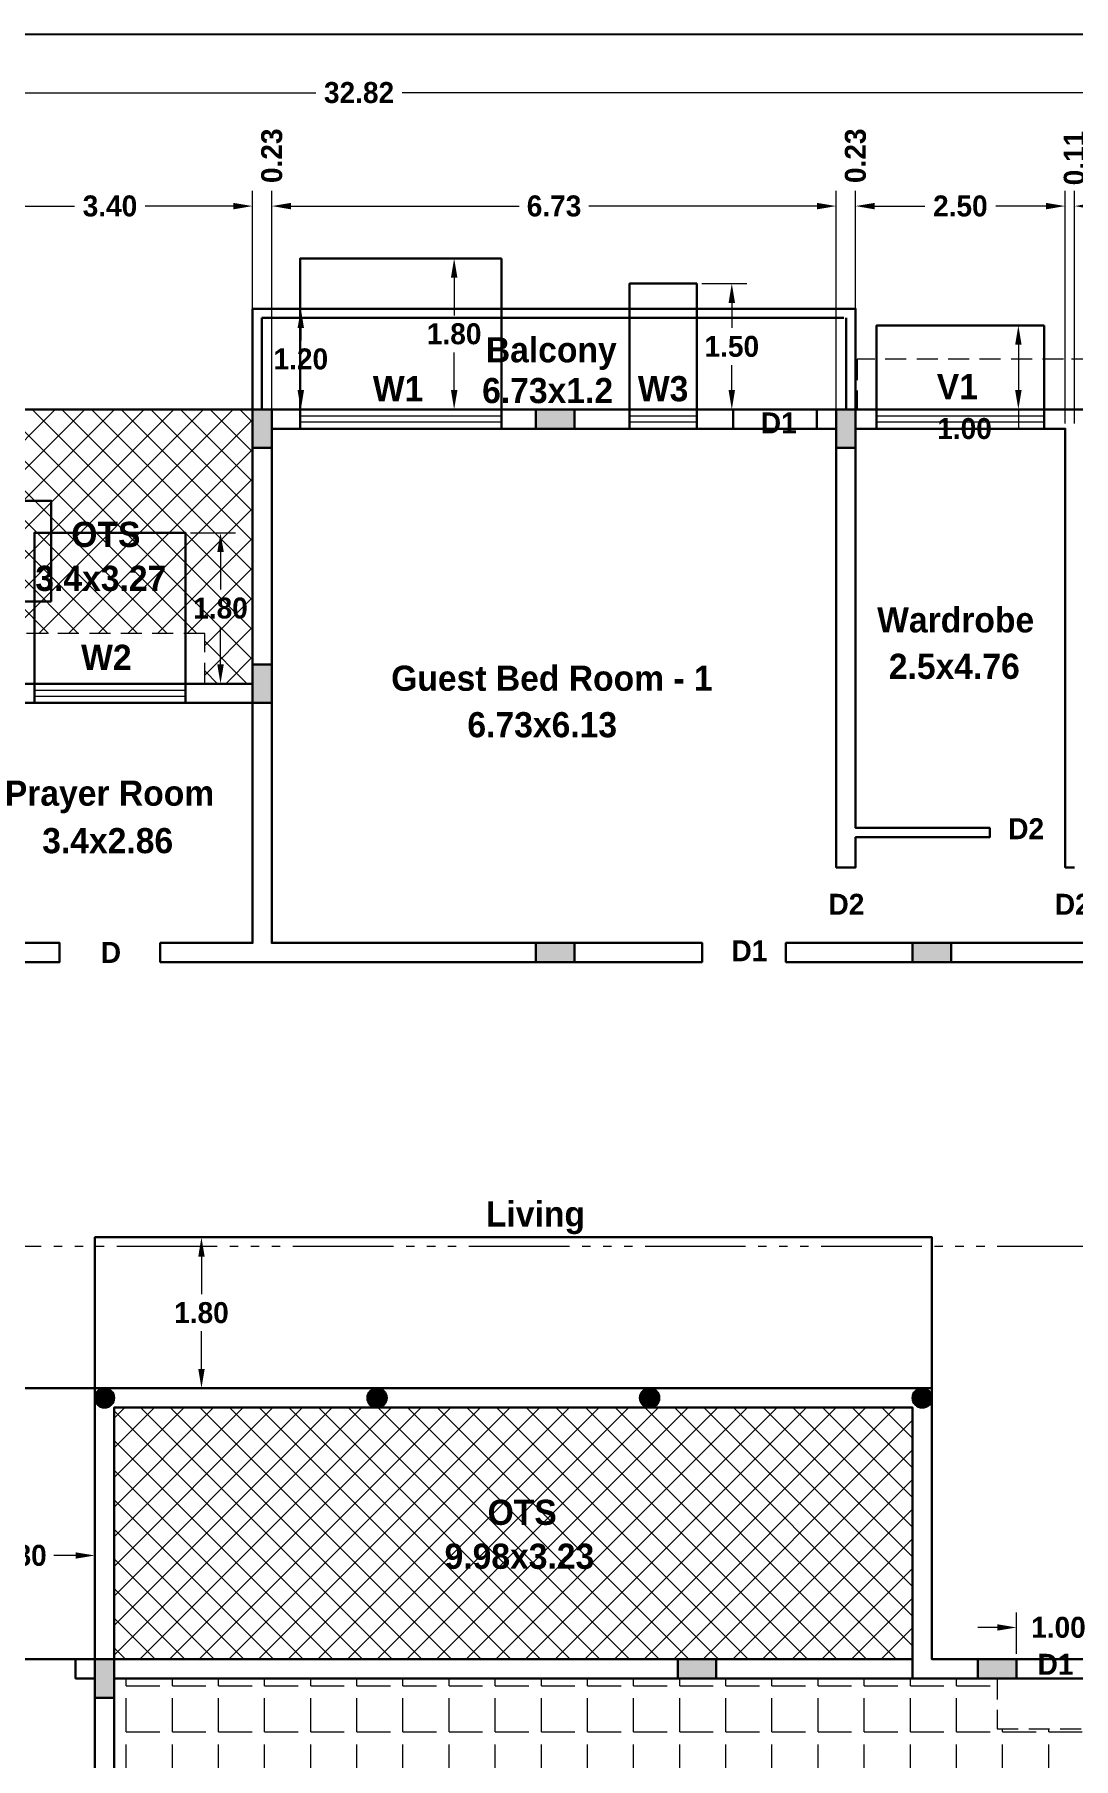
# Model space of a CAD drawing. Header units: metres. Extents: x 596 to 685, y 363 to 505.
# Drawn here: x 618.01 to 630.4, y 484.8 to 505.35 of the extents above; entities that cross this region are included whole.
import ezdxf

# ---------------------------------------------------------------- set-up
doc = ezdxf.new("R2010")
doc.units = ezdxf.units.M
doc.header["$MEASUREMENT"] = 0
doc.linetypes.add('ACAD_ISO06W100', pattern=[36, 24, -3, 0, -3, 0, -3, 0, -3])
doc.linetypes.add('DASHED2', pattern=[0.375, 0.25, -0.125])
for name, color, linetype in [('BLK_1_FLOOR', 63, 'Continuous'), ('BLK_1_FLR_1_ACROOM_2_LIGHT_VENTILATION_1', 1, 'Continuous'), ('BLK_1_FLR_1_ACROOM_2_LIGHT_VENTILATION_2', 1, 'Continuous'), ('BLK_1_FLR_1_ACROOM_5_LIGHT_VENTILATION_1', 1, 'Continuous'), ('BLK_1_FLR_1_ACROOM_5_LIGHT_VENTILATION_2', 1, 'Continuous'), ('BLK_1_FLR_1_BALCONY_2', 5, 'Continuous'), ('BLK_1_FLR_1_BLT_UP_AREA', 1, 'Continuous'), ('BLK_1_FLR_1_CARPET_AREA', 1, 'Continuous'), ('BLK_1_FLR_1_ROOF_AREA', 54, 'Continuous'), ('BLK_1_FLR_1_ROOM_3_LIGHT_VENTILATION_1', 1, 'Continuous'), ('BLK_1_FLR_1_ROOM_4_LIGHT_VENTILATION_1', 1, 'Continuous'), ('BLK_1_FLR_1_UNITFA_1', 234, 'Continuous'), ('BLK_1_FLR_2_ EXIT_WIDTH_ DOOR', 2, 'Continuous'), ('BLK_1_LVL_1_BLDG_FOOT_PRINT', 1, 'Continuous')]:
    doc.layers.add(name, color=color, linetype=linetype)
doc.styles.add('century', font='GOTHICB.TTF')
doc.styles.add('century Bold', font='GOTHICB.TTF', dxfattribs={"height": 9})
doc.dimstyles.get("Standard").update_dxf_attribs({"dimtxt": 0.25, "dimasz": 0.23, "dimexe": 0.18, "dimexo": 0.0625, "dimgap": 0.09, "dimtad": 0, "dimtih": 1, "dimtoh": 1, "dimzin": 0, "dimdsep": 46, "dimtxsty": 'century', "dimcen": 0.09, "dimadec": 0, "dimazin": 0, "dimtfac": 1, "dimtofl": 0, "dimtmove": 0, "dimatfit": 3, "dimfxl": 0, "dimtolj": 1, "dimtzin": 0, "dimlwd": 18, "dimlwe": 5, "dimarcsym": 0})
pattern_1 = [(45, (201.10466, -21.9846), (-0.176776695, 0.176776695), []), (135, (201.10466, -21.9846), (-0.176776695, -0.176776695), [])]

# ---------------------------------------------------------------- blocks, each defined once
blk = doc.blocks.new('*D24')
at = {"layer": 'BLK_1_FLR_1_BALCONY_2', "color": 0, "lineweight": 5}
for p, q in [((621.094, 502.082), (621.367, 502.082)), ((621.094, 500.882), (621.367, 500.882))]:
    blk.add_line(p, q, dxfattribs=at)
at = {"layer": 'BLK_1_FLR_1_BALCONY_2', "color": 0, "lineweight": 18}
for p, q in [((621.187, 501.852), (621.187, 501.703)), ((621.187, 501.112), (621.187, 501.261))]:
    blk.add_line(p, q, dxfattribs=at)
at = {"layer": 'BLK_1_FLR_1_BALCONY_2', "color": 0, "lineweight": 30}
for points in [[(621.148, 501.852), (621.225, 501.852), (621.187, 502.082)], [(621.148, 501.112), (621.225, 501.112), (621.187, 500.882)]]:
    blk.add_solid(points, dxfattribs=at)
at = {"layer": 'Defpoints', "color": 0, "lineweight": 30}
for p in [(621.031, 502.082), (621.187, 502.082), (621.031, 500.882)]:
    blk.add_point(p, dxfattribs=at)
at = {"layer": 'BLK_1_FLR_1_BALCONY_2', "color": 0, "lineweight": 30, "insert": (621.187, 501.482), "char_height": 0.25, "attachment_point": 5, "style": 'century'}
blk.add_mtext('\\A1;1.20', dxfattribs=at)
blk = doc.blocks.new('*D66')
at = {"layer": 'BLK_1_FLR_1_ACROOM_2_LIGHT_VENTILATION_1', "color": 0, "lineweight": 5}
for p, q in [((623.078, 502.682), (623.195, 502.682)), ((623.078, 500.882), (623.195, 500.882))]:
    blk.add_line(p, q, dxfattribs=at)
at = {"layer": 'BLK_1_FLR_1_ACROOM_2_LIGHT_VENTILATION_1', "color": 0, "lineweight": 18}
for p, q in [((623.015, 502.452), (623.015, 502.003)), ((623.015, 501.112), (623.015, 501.561))]:
    blk.add_line(p, q, dxfattribs=at)
at = {"layer": 'BLK_1_FLR_1_ACROOM_2_LIGHT_VENTILATION_1', "color": 0, "lineweight": 30}
for points in [[(622.977, 502.452), (623.054, 502.452), (623.015, 502.682)], [(622.977, 501.112), (623.054, 501.112), (623.015, 500.882)]]:
    blk.add_solid(points, dxfattribs=at)
at = {"layer": 'Defpoints', "color": 0, "lineweight": 30}
for p in [(623.015, 502.682), (623.015, 500.882), (623.015, 500.882)]:
    blk.add_point(p, dxfattribs=at)
at = {"layer": 'BLK_1_FLR_1_ACROOM_2_LIGHT_VENTILATION_1', "color": 0, "lineweight": 30, "insert": (623.015, 501.782), "char_height": 0.25, "attachment_point": 5, "style": 'century'}
blk.add_mtext('\\A1;1.80', dxfattribs=at)
blk = doc.blocks.new('*D67')
at = {"layer": 'BLK_1_FLR_1_ACROOM_2_LIGHT_VENTILATION_2', "color": 0, "lineweight": 5}
for p, q in [((625.969, 502.382), (626.506, 502.382)), ((625.969, 500.882), (626.506, 500.882))]:
    blk.add_line(p, q, dxfattribs=at)
at = {"layer": 'BLK_1_FLR_1_ACROOM_2_LIGHT_VENTILATION_2', "color": 0, "lineweight": 18}
for p, q in [((626.326, 502.152), (626.326, 501.853)), ((626.326, 501.112), (626.326, 501.411))]:
    blk.add_line(p, q, dxfattribs=at)
at = {"layer": 'BLK_1_FLR_1_ACROOM_2_LIGHT_VENTILATION_2', "color": 0, "lineweight": 30}
for points in [[(626.287, 502.152), (626.364, 502.152), (626.326, 502.382)], [(626.287, 501.112), (626.364, 501.112), (626.326, 500.882)]]:
    blk.add_solid(points, dxfattribs=at)
at = {"layer": 'Defpoints', "color": 0, "lineweight": 30}
for p in [(625.907, 502.382), (625.907, 500.882), (626.326, 500.882)]:
    blk.add_point(p, dxfattribs=at)
at = {"layer": 'BLK_1_FLR_1_ACROOM_2_LIGHT_VENTILATION_2', "color": 0, "lineweight": 30, "insert": (626.326, 501.632), "char_height": 0.25, "attachment_point": 5, "style": 'century'}
blk.add_mtext('\\A1;1.50', dxfattribs=at)
blk = doc.blocks.new('*D68')
at = {"layer": 'BLK_1_FLR_1_ROOM_4_LIGHT_VENTILATION_1', "color": 0, "lineweight": 5}
for p, q in [((629.988, 501.882), (629.563, 501.882)), ((629.988, 500.882), (629.563, 500.882))]:
    blk.add_line(p, q, dxfattribs=at)
at = {"layer": 'BLK_1_FLR_1_ROOM_4_LIGHT_VENTILATION_1', "color": 0, "lineweight": 18}
for p, q in [((629.743, 501.652), (629.743, 501.112)), ((629.743, 500.882), (629.743, 500.652)), ((629.743, 500.652), (629.513, 500.652))]:
    blk.add_line(p, q, dxfattribs=at)
at = {"layer": 'BLK_1_FLR_1_ROOM_4_LIGHT_VENTILATION_1', "color": 0, "lineweight": 30}
for points in [[(629.704, 501.652), (629.781, 501.652), (629.743, 501.882)], [(629.704, 501.112), (629.781, 501.112), (629.743, 500.882)]]:
    blk.add_solid(points, dxfattribs=at)
at = {"layer": 'Defpoints', "color": 0, "lineweight": 30}
for p in [(630.051, 501.882), (629.743, 500.882), (630.051, 500.882)]:
    blk.add_point(p, dxfattribs=at)
at = {"layer": 'BLK_1_FLR_1_ROOM_4_LIGHT_VENTILATION_1', "color": 0, "lineweight": 30, "insert": (629.101, 500.652), "char_height": 0.25, "attachment_point": 5, "style": 'century'}
blk.add_mtext('\\A1;1.00', dxfattribs=at)
blk = doc.blocks.new('*D73')
at = {"layer": 'BLK_1_FLR_1_ACROOM_5_LIGHT_VENTILATION_1', "color": 0, "lineweight": 5}
for p, q in [((620.008, 491.012), (620.182, 491.012)), ((620.008, 489.212), (620.182, 489.212))]:
    blk.add_line(p, q, dxfattribs=at)
at = {"layer": 'BLK_1_FLR_1_ACROOM_5_LIGHT_VENTILATION_1', "color": 0, "lineweight": 18}
for p, q in [((620.002, 490.782), (620.002, 490.333)), ((620.002, 489.442), (620.002, 489.891))]:
    blk.add_line(p, q, dxfattribs=at)
at = {"layer": 'BLK_1_FLR_1_ACROOM_5_LIGHT_VENTILATION_1', "color": 0, "lineweight": 30}
for points in [[(619.964, 490.782), (620.04, 490.782), (620.002, 491.012)], [(619.964, 489.442), (620.04, 489.442), (620.002, 489.212)]]:
    blk.add_solid(points, dxfattribs=at)
at = {"layer": 'Defpoints', "color": 0, "lineweight": 30}
for p in [(619.945, 491.012), (619.945, 489.212), (620.002, 489.212)]:
    blk.add_point(p, dxfattribs=at)
at = {"layer": 'BLK_1_FLR_1_ACROOM_5_LIGHT_VENTILATION_1', "color": 0, "lineweight": 30, "insert": (620.002, 490.112), "char_height": 0.25, "attachment_point": 5, "style": 'century'}
blk.add_mtext('\\A1;1.80', dxfattribs=at)
blk = doc.blocks.new('*D74')
at = {"layer": 'BLK_1_FLR_1_ACROOM_5_LIGHT_VENTILATION_2', "color": 0, "lineweight": 5}
for p, q in [((616.931, 487.269), (616.931, 487.398)), ((618.731, 487.269), (618.731, 487.398))]:
    blk.add_line(p, q, dxfattribs=at)
at = {"layer": 'BLK_1_FLR_1_ACROOM_5_LIGHT_VENTILATION_2', "color": 0, "lineweight": 18}
for p, q in [((617.161, 487.218), (617.42, 487.218)), ((618.501, 487.218), (618.242, 487.218))]:
    blk.add_line(p, q, dxfattribs=at)
at = {"layer": 'BLK_1_FLR_1_ACROOM_5_LIGHT_VENTILATION_2', "color": 0, "lineweight": 30}
for points in [[(617.161, 487.256), (617.161, 487.18), (616.931, 487.218)], [(618.501, 487.256), (618.501, 487.18), (618.731, 487.218)]]:
    blk.add_solid(points, dxfattribs=at)
at = {"layer": 'Defpoints', "color": 0, "lineweight": 30}
for p in [(616.931, 487.207), (618.731, 487.218), (618.731, 487.207)]:
    blk.add_point(p, dxfattribs=at)
at = {"layer": 'BLK_1_FLR_1_ACROOM_5_LIGHT_VENTILATION_2', "color": 0, "lineweight": 30, "insert": (617.831, 487.218), "char_height": 0.25, "attachment_point": 5, "style": 'century'}
blk.add_mtext('\\A1;1.80', dxfattribs=at)
blk = doc.blocks.new('*D88')
at = {"layer": 'BLK_1_FLR_1_ROOM_3_LIGHT_VENTILATION_1', "color": 0, "lineweight": 5}
for p, q in [((619.873, 499.412), (620.409, 499.412)), ((619.873, 497.612), (620.409, 497.612))]:
    blk.add_line(p, q, dxfattribs=at)
at = {"layer": 'BLK_1_FLR_1_ROOM_3_LIGHT_VENTILATION_1', "color": 0, "lineweight": 18}
for p, q in [((620.229, 499.182), (620.229, 498.733)), ((620.229, 497.842), (620.229, 498.291))]:
    blk.add_line(p, q, dxfattribs=at)
at = {"layer": 'BLK_1_FLR_1_ROOM_3_LIGHT_VENTILATION_1', "color": 0, "lineweight": 30}
for points in [[(620.191, 499.182), (620.268, 499.182), (620.229, 499.412)], [(620.191, 497.842), (620.268, 497.842), (620.229, 497.612)]]:
    blk.add_solid(points, dxfattribs=at)
at = {"layer": 'Defpoints', "color": 0, "lineweight": 30}
for p in [(619.811, 499.412), (620.229, 499.412), (619.811, 497.612)]:
    blk.add_point(p, dxfattribs=at)
at = {"layer": 'BLK_1_FLR_1_ROOM_3_LIGHT_VENTILATION_1', "color": 0, "lineweight": 30, "insert": (620.229, 498.512), "char_height": 0.25, "attachment_point": 5, "style": 'century'}
blk.add_mtext('\\A1;1.80', dxfattribs=at)
blk = doc.blocks.new('*D172')
at = {"color": 0, "lineweight": 5}
for p, q in [((617.211, 500.945), (617.211, 503.486)), ((620.611, 500.945), (620.611, 503.486))]:
    blk.add_line(p, q, dxfattribs=at)
at = {"color": 0, "lineweight": 18}
for p, q in [((617.441, 503.306), (618.49, 503.306)), ((620.381, 503.306), (619.332, 503.306))]:
    blk.add_line(p, q, dxfattribs=at)
at = {"color": 0, "lineweight": 30}
for points in [[(617.441, 503.344), (617.441, 503.267), (617.211, 503.306)], [(620.381, 503.344), (620.381, 503.267), (620.611, 503.306)]]:
    blk.add_solid(points, dxfattribs=at)
at = {"layer": 'Defpoints', "color": 0, "lineweight": 30}
for p in [(620.611, 503.306), (617.211, 500.882), (620.611, 500.882)]:
    blk.add_point(p, dxfattribs=at)
at = {"color": 0, "lineweight": 30, "insert": (618.911, 503.306), "char_height": 0.25, "attachment_point": 5, "style": 'century'}
blk.add_mtext('\\A1;3.40', dxfattribs=at)
blk = doc.blocks.new('*D173')
at = {"color": 0, "lineweight": 5}
for p, q in [((620.611, 500.945), (620.611, 503.486)), ((620.841, 500.945), (620.841, 503.486))]:
    blk.add_line(p, q, dxfattribs=at)
at = {"color": 0, "lineweight": 18}
for p, q in [((620.381, 503.306), (620.151, 503.306)), ((621.071, 503.306), (621.301, 503.306))]:
    blk.add_line(p, q, dxfattribs=at)
at = {"color": 0, "lineweight": 30}
for points in [[(620.381, 503.344), (620.381, 503.267), (620.611, 503.306)], [(621.071, 503.344), (621.071, 503.267), (620.841, 503.306)]]:
    blk.add_solid(points, dxfattribs=at)
at = {"layer": 'Defpoints', "color": 0, "lineweight": 30}
for p in [(620.841, 503.306), (620.611, 500.882), (620.841, 500.882)]:
    blk.add_point(p, dxfattribs=at)
at = {"color": 0, "lineweight": 30, "insert": (620.841, 503.906), "char_height": 0.25, "attachment_point": 5, "rotation": 90, "style": 'century'}
blk.add_mtext('\\A1;0.23', dxfattribs=at)
blk = doc.blocks.new('*D174')
at = {"color": 0, "lineweight": 5}
for p, q in [((620.841, 500.715), (620.841, 503.486)), ((627.571, 500.715), (627.571, 503.486))]:
    blk.add_line(p, q, dxfattribs=at)
at = {"color": 0, "lineweight": 18}
for p, q in [((621.071, 503.306), (623.79, 503.306)), ((627.341, 503.306), (624.622, 503.306))]:
    blk.add_line(p, q, dxfattribs=at)
at = {"color": 0, "lineweight": 30}
for points in [[(621.071, 503.344), (621.071, 503.267), (620.841, 503.306)], [(627.341, 503.344), (627.341, 503.267), (627.571, 503.306)]]:
    blk.add_solid(points, dxfattribs=at)
at = {"layer": 'Defpoints', "color": 0, "lineweight": 30}
for p in [(627.571, 503.306), (620.841, 500.652), (627.571, 500.652)]:
    blk.add_point(p, dxfattribs=at)
at = {"color": 0, "lineweight": 30, "insert": (624.206, 503.306), "char_height": 0.25, "attachment_point": 5, "style": 'century'}
blk.add_mtext('\\A1;6.73', dxfattribs=at)
blk = doc.blocks.new('*D175')
at = {"color": 0, "lineweight": 5}
for p, q in [((627.571, 500.715), (627.571, 503.486)), ((627.801, 500.715), (627.801, 503.486))]:
    blk.add_line(p, q, dxfattribs=at)
at = {"color": 0, "lineweight": 18}
for p, q in [((627.341, 503.306), (627.111, 503.306)), ((628.031, 503.306), (628.261, 503.306))]:
    blk.add_line(p, q, dxfattribs=at)
at = {"color": 0, "lineweight": 30}
for points in [[(627.341, 503.344), (627.341, 503.267), (627.571, 503.306)], [(628.031, 503.344), (628.031, 503.267), (627.801, 503.306)]]:
    blk.add_solid(points, dxfattribs=at)
at = {"layer": 'Defpoints', "color": 0, "lineweight": 30}
for p in [(627.801, 503.306), (627.571, 500.652), (627.801, 500.652)]:
    blk.add_point(p, dxfattribs=at)
at = {"color": 0, "lineweight": 30, "insert": (627.801, 503.906), "char_height": 0.25, "attachment_point": 5, "rotation": 90, "style": 'century'}
blk.add_mtext('\\A1;0.23', dxfattribs=at)
blk = doc.blocks.new('*D176')
at = {"color": 0, "lineweight": 5}
for p, q in [((627.801, 500.715), (627.801, 503.486)), ((630.301, 500.715), (630.301, 503.486))]:
    blk.add_line(p, q, dxfattribs=at)
at = {"color": 0, "lineweight": 18}
for p, q in [((628.031, 503.306), (628.628, 503.306)), ((630.071, 503.306), (629.473, 503.306))]:
    blk.add_line(p, q, dxfattribs=at)
at = {"color": 0, "lineweight": 30}
for points in [[(628.031, 503.344), (628.031, 503.267), (627.801, 503.306)], [(630.071, 503.344), (630.071, 503.267), (630.301, 503.306)]]:
    blk.add_solid(points, dxfattribs=at)
at = {"layer": 'Defpoints', "color": 0, "lineweight": 30}
for p in [(630.301, 503.306), (627.801, 500.652), (630.301, 500.652)]:
    blk.add_point(p, dxfattribs=at)
at = {"color": 0, "lineweight": 30, "insert": (629.051, 503.306), "char_height": 0.25, "attachment_point": 5, "style": 'century'}
blk.add_mtext('\\A1;2.50', dxfattribs=at)
blk = doc.blocks.new('*D177')
at = {"color": 0, "lineweight": 5}
for p, q in [((630.301, 500.715), (630.301, 503.486)), ((630.411, 500.715), (630.411, 503.486))]:
    blk.add_line(p, q, dxfattribs=at)
at = {"color": 0, "lineweight": 18}
for p, q in [((630.071, 503.306), (629.841, 503.306)), ((630.641, 503.306), (630.871, 503.306))]:
    blk.add_line(p, q, dxfattribs=at)
at = {"color": 0, "lineweight": 30}
for points in [[(630.071, 503.344), (630.071, 503.267), (630.301, 503.306)], [(630.641, 503.344), (630.641, 503.267), (630.411, 503.306)]]:
    blk.add_solid(points, dxfattribs=at)
at = {"layer": 'Defpoints', "color": 0, "lineweight": 30}
for p in [(630.411, 503.306), (630.301, 500.652), (630.411, 500.652)]:
    blk.add_point(p, dxfattribs=at)
at = {"color": 0, "lineweight": 30, "insert": (630.411, 503.879), "char_height": 0.25, "attachment_point": 5, "rotation": 90, "style": 'century'}
blk.add_mtext('\\A1;0.11', dxfattribs=at)
blk = doc.blocks.new('*D184')
at = {"color": 0, "lineweight": 5}
for p, q in [((605.471, 501.43), (605.471, 504.838)), ((638.291, 501.43), (638.291, 504.838))]:
    blk.add_line(p, q, dxfattribs=at)
at = {"color": 0, "lineweight": 18}
for p, q in [((605.701, 504.658), (621.365, 504.658)), ((638.061, 504.658), (622.397, 504.658))]:
    blk.add_line(p, q, dxfattribs=at)
at = {"color": 0, "lineweight": 30}
for points in [[(605.701, 504.697), (605.701, 504.62), (605.471, 504.658)], [(638.061, 504.697), (638.061, 504.62), (638.291, 504.658)]]:
    blk.add_solid(points, dxfattribs=at)
at = {"layer": 'Defpoints', "color": 0, "lineweight": 30}
for p in [(638.291, 504.658), (605.471, 501.367), (638.291, 501.367)]:
    blk.add_point(p, dxfattribs=at)
at = {"color": 0, "lineweight": 30, "insert": (621.881, 504.658), "char_height": 0.25, "attachment_point": 5, "style": 'century'}
blk.add_mtext('\\A1;32.82', dxfattribs=at)
blk = doc.blocks.new('*D254')
at = {"layer": 'BLK_1_FLR_2_ EXIT_WIDTH_ DOOR', "color": 0, "lineweight": 5}
for p, q in [((629.721, 486.045), (629.721, 486.54)), ((630.721, 486.045), (630.721, 486.54))]:
    blk.add_line(p, q, dxfattribs=at)
at = {"layer": 'BLK_1_FLR_2_ EXIT_WIDTH_ DOOR', "color": 0, "lineweight": 18}
for p, q in [((629.491, 486.36), (629.261, 486.36)), ((630.951, 486.36), (631.181, 486.36))]:
    blk.add_line(p, q, dxfattribs=at)
at = {"layer": 'BLK_1_FLR_2_ EXIT_WIDTH_ DOOR', "color": 0, "lineweight": 30}
for points in [[(629.491, 486.398), (629.491, 486.322), (629.721, 486.36)], [(630.951, 486.398), (630.951, 486.322), (630.721, 486.36)]]:
    blk.add_solid(points, dxfattribs=at)
at = {"layer": 'Defpoints', "color": 0, "lineweight": 30}
for p in [(629.721, 486.36), (629.721, 485.982), (630.721, 485.982)]:
    blk.add_point(p, dxfattribs=at)
at = {"layer": 'BLK_1_FLR_2_ EXIT_WIDTH_ DOOR', "color": 0, "insert": (630.221, 486.36), "char_height": 0.25, "attachment_point": 5, "style": 'century'}
blk.add_mtext('\\A1;1.00', dxfattribs=at)

msp = doc.modelspace()

# ---------------------------------------------------------------- hatches: boundary and pattern name
at = {"lineweight": 9}
h = msp.add_hatch(dxfattribs=at)
h.set_pattern_fill('ANSI37', color=256, scale=2)
h.set_pattern_definition(pattern_1)
h.paths.add_polyline_path([(620.611, 500.882), (617.211, 500.882), (617.211, 500.422), (617.211, 500.023), (617.811, 500.023), (617.811, 498.363), (617.211, 498.363), (617.211, 497.612), (617.781, 497.612), (617.781, 498.212), (620.041, 498.212), (620.041, 497.612), (620.611, 497.612), (620.611, 497.842)])
h.paths.add_polyline_path([(617.942, 498.632), (619.737, 498.632), (619.737, 499.104), (617.942, 499.104)], flags=24)
h.paths.add_polyline_path([(618.371, 499.156), (619.272, 499.156), (619.272, 499.628), (618.371, 499.628)], flags=24)
at = {"lineweight": 30}
h = msp.add_hatch(color=256, dxfattribs=at)
h.dxf.hatch_style = 1
h.paths.add_polyline_path([(620.841, 500.882), (620.611, 500.882), (620.611, 500.422), (620.841, 500.422)])
h = msp.add_hatch(color=256, dxfattribs=at)
h.dxf.hatch_style = 1
h.paths.add_polyline_path([(624.451, 500.652), (624.451, 500.882), (623.991, 500.882), (623.991, 500.652)])
h = msp.add_hatch(color=256, dxfattribs=at)
h.dxf.hatch_style = 1
h.paths.add_polyline_path([(627.801, 500.882), (627.571, 500.882), (627.571, 500.422), (627.801, 500.422)])
h = msp.add_hatch(color=256, dxfattribs=at)
h.dxf.hatch_style = 1
h.paths.add_polyline_path([(620.841, 497.842), (620.611, 497.842), (620.611, 497.382), (620.841, 497.382)])
h = msp.add_hatch(color=256, dxfattribs=at)
h.dxf.hatch_style = 1
h.paths.add_polyline_path([(624.451, 494.292), (624.451, 494.522), (623.991, 494.522), (623.991, 494.292)])
h = msp.add_hatch(color=256, dxfattribs=at)
h.dxf.hatch_style = 1
h.paths.add_polyline_path([(628.941, 494.292), (628.941, 494.522), (628.481, 494.522), (628.481, 494.292)])
h = msp.add_hatch(color=256, dxfattribs=at)
h.dxf.hatch_style = 1
h.paths.add_polyline_path([(618.961, 489.097, 1), (618.731, 489.097, 1)])
h = msp.add_hatch(color=256, dxfattribs=at)
h.dxf.hatch_style = 1
h.paths.add_polyline_path([(622.211, 489.097, 1), (621.981, 489.097, 1)])
h = msp.add_hatch(color=256, dxfattribs=at)
h.dxf.hatch_style = 1
h.paths.add_polyline_path([(625.461, 489.097, 1), (625.231, 489.097, 1)])
h = msp.add_hatch(color=256, dxfattribs=at)
h.dxf.hatch_style = 1
h.paths.add_polyline_path([(628.711, 489.097, 1), (628.481, 489.097, 1)])
at = {"lineweight": 9}
h = msp.add_hatch(dxfattribs=at)
h.set_pattern_fill('ANSI37', color=256, scale=2)
h.set_pattern_definition(pattern_1)
h.paths.add_polyline_path([(628.481, 488.982), (618.961, 488.982), (618.961, 485.982), (628.481, 485.982)])
h.paths.add_polyline_path([(622.822, 486.973), (624.851, 486.973), (624.851, 487.445), (622.822, 487.445)], flags=24)
h.paths.add_polyline_path([(623.335, 487.497), (624.236, 487.497), (624.236, 487.969), (623.335, 487.969)], flags=24)
at = {"lineweight": 30}
h = msp.add_hatch(color=256, dxfattribs=at)
h.dxf.hatch_style = 1
h.paths.add_polyline_path([(618.961, 485.982), (618.731, 485.982), (618.731, 485.522), (618.961, 485.522)])
h = msp.add_hatch(color=256, dxfattribs=at)
h.dxf.hatch_style = 1
h.paths.add_polyline_path([(626.141, 485.752), (626.141, 485.982), (625.681, 485.982), (625.681, 485.752)])
h = msp.add_hatch(color=256, dxfattribs=at)
h.dxf.hatch_style = 1
h.paths.add_polyline_path([(629.721, 485.752), (629.721, 485.982), (629.261, 485.982), (629.261, 485.752)])
at = {"lineweight": 9}
h = msp.add_hatch(dxfattribs=at)
h.set_pattern_fill('ANGLE', color=256, scale=2)
h.set_pattern_definition([(0, (201.10466, -21.9846), (0, 0.55), [0.4, -0.15]), (90, (201.10466, -21.9846), (-0.55, 0), [0.4, -0.15])])
h.paths.add_polyline_path([(638.061, 485.752), (637.831, 485.752), (633.411, 485.752), (632.951, 485.752), (630.951, 485.752), (630.951, 485.152), (629.491, 485.152), (629.491, 485.752), (629.261, 485.752), (618.961, 485.752), (618.961, 485.522), (618.961, 479.582), (618.961, 479.122), (618.961, 477.222), (618.961, 476.992), (638.061, 476.992)])
h.paths.add_polyline_path([(626.823, 481.412), (629.799, 481.412), (629.799, 481.995), (626.823, 481.995)], flags=24)

# ---------------------------------------------------------------- linework, layer by layer
at = {"lineweight": 30}
for p, q in [((620.611, 500.882), (620.611, 502.082)), ((620.611, 502.082), (627.771, 502.082)), ((620.721, 501.972), (627.661, 501.972)), ((620.721, 500.882), (620.721, 501.972)), ((627.691, 501.972), (627.691, 500.882)), ((627.801, 502.082), (627.801, 500.882)), ((616.361, 500.882), (621.179, 500.882)), ((620.611, 497.612), (620.611, 500.882)), ((621.179, 500.652), (621.179, 500.882)), ((623.579, 500.882), (624.996, 500.882)), ((623.579, 500.882), (623.579, 500.652)), ((625.107, 500.652), (625.107, 500.882)), ((625.907, 500.882), (625.907, 500.652)), ((626.341, 500.652), (626.341, 500.882)), ((626.341, 500.882), (627.341, 500.882)), ((627.341, 500.882), (628.051, 500.882)), ((627.341, 500.652), (627.341, 500.882)), ((628.051, 500.652), (628.051, 500.882)), ((630.051, 500.882), (630.051, 500.652)), ((630.051, 500.882), (630.606, 500.882)), ((620.841, 494.522), (620.841, 500.652)), ((621.179, 500.652), (620.841, 500.652)), ((623.991, 500.652), (623.579, 500.652)), ((626.341, 500.652), (624.221, 500.652)), ((627.571, 500.652), (627.341, 500.652)), ((627.571, 495.422), (627.571, 500.652)), ((627.801, 500.652), (627.801, 495.892)), ((628.051, 500.652), (627.801, 500.652)), ((630.301, 500.652), (630.051, 500.652)), ((630.301, 500.652), (630.301, 495.422)), ((617.211, 497.612), (618.011, 497.612)), ((618.011, 497.382), (618.011, 497.612)), ((619.811, 497.612), (619.811, 497.382)), ((619.811, 497.612), (620.611, 497.612)), ((617.211, 497.382), (618.011, 497.382)), ((619.811, 497.382), (620.611, 497.382)), ((620.611, 497.382), (620.611, 494.522)), ((627.801, 495.892), (629.401, 495.892)), ((627.801, 495.782), (629.401, 495.782)), ((627.801, 495.782), (627.801, 495.422)), ((629.401, 495.892), (629.401, 495.782)), ((627.801, 495.422), (627.571, 495.422)), ((630.411, 495.422), (630.301, 495.422)), ((617.211, 494.522), (618.311, 494.522)), ((618.311, 494.522), (618.311, 494.292)), ((619.511, 494.522), (619.511, 494.292)), ((619.511, 494.522), (620.611, 494.522)), ((620.841, 494.522), (623.991, 494.522)), ((624.221, 494.522), (625.971, 494.522)), ((625.971, 494.522), (625.971, 494.292)), ((626.971, 494.292), (626.971, 494.522)), ((626.971, 494.522), (627.571, 494.522)), ((627.571, 494.522), (632.801, 494.522)), ((617.211, 494.292), (618.311, 494.292)), ((619.511, 494.292), (620.611, 494.292)), ((620.611, 494.292), (625.971, 494.292)), ((627.571, 494.292), (626.971, 494.292)), ((627.571, 494.292), (631.131, 494.292)), ((618.731, 485.982), (618.731, 489.212)), ((618.731, 489.212), (628.711, 489.212)), ((628.711, 489.212), (628.711, 485.982)), ((618.961, 485.982), (618.961, 488.982)), ((618.961, 488.982), (628.481, 488.982)), ((622.095, 488.982), (622.096, 488.982)), ((628.481, 488.982), (628.481, 485.752)), ((618.501, 485.752), (618.501, 485.982)), ((618.501, 485.982), (618.731, 485.982)), ((628.481, 485.982), (618.961, 485.982)), ((629.721, 485.982), (628.711, 485.982)), ((618.731, 485.752), (618.501, 485.752)), ((618.731, 479.582), (618.731, 485.752)), ((618.961, 479.582), (618.961, 485.752)), ((618.961, 485.752), (632.951, 485.752))]:
    msp.add_line(p, q, dxfattribs=at)
at = {"linetype": 'DASHED2', "lineweight": 9}
for p, q in [((630.281, 501.482), (627.821, 501.482)), ((627.821, 501.482), (627.821, 500.882)), ((632.836, 501.482), (630.376, 501.482)), ((620.041, 498.212), (617.781, 498.212)), ((620.041, 497.612), (620.041, 498.212)), ((629.491, 485.752), (629.491, 485.152)), ((629.491, 485.152), (630.951, 485.152))]:
    msp.add_line(p, q, dxfattribs=at)
at = {"lineweight": 9}
for p, q in [((621.179, 500.882), (623.579, 500.882)), ((621.179, 500.806), (623.579, 500.806)), ((623.579, 500.728), (621.179, 500.728)), ((625.107, 500.882), (625.907, 500.882)), ((625.107, 500.806), (625.907, 500.806)), ((625.907, 500.728), (625.107, 500.728)), ((628.051, 500.882), (630.051, 500.882)), ((628.051, 500.806), (630.051, 500.806)), ((630.051, 500.728), (628.051, 500.728)), ((623.579, 500.652), (621.179, 500.652)), ((625.907, 500.652), (625.107, 500.652)), ((630.051, 500.652), (628.051, 500.652)), ((618.011, 497.612), (619.811, 497.612)), ((618.011, 497.536), (619.811, 497.536)), ((619.811, 497.458), (618.011, 497.458)), ((619.811, 497.382), (618.011, 497.382))]:
    msp.add_line(p, q, dxfattribs=at)
at = {"linetype": 'ACAD_ISO06W100', "lineweight": 18, "ltscale": 0.05}
msp.add_line((604.291, 490.907), (640.024, 490.907), dxfattribs=at)
at = {"lineweight": 30}
for points in [[(616.361, 500.882), (621.179, 500.882)], [(623.579, 500.882), (626.341, 500.882)], [(630.051, 500.882), (630.606, 500.882)]]:
    msp.add_lwpolyline(points, dxfattribs=at)
for points in [[(620.611, 500.422), (620.841, 500.422), (620.841, 500.882), (620.611, 500.882)], [(623.991, 500.882), (623.991, 500.652), (624.451, 500.652), (624.451, 500.882)], [(627.571, 500.422), (627.801, 500.422), (627.801, 500.882), (627.571, 500.882)], [(618.211, 498.593), (618.211, 499.793), (617.211, 499.793), (617.211, 498.593)], [(620.611, 497.382), (620.841, 497.382), (620.841, 497.842), (620.611, 497.842)], [(623.991, 494.522), (623.991, 494.292), (624.451, 494.292), (624.451, 494.522)], [(628.481, 494.522), (628.481, 494.292), (628.941, 494.292), (628.941, 494.522)], [(618.731, 485.522), (618.961, 485.522), (618.961, 485.982), (618.731, 485.982)], [(625.681, 485.982), (625.681, 485.752), (626.141, 485.752), (626.141, 485.982)], [(629.261, 485.982), (629.261, 485.752), (629.721, 485.752), (629.721, 485.982)]]:
    msp.add_lwpolyline(points, close=True, dxfattribs=at)
for centre in [(618.846, 489.097), (622.096, 489.097), (625.346, 489.097), (628.596, 489.097)]:
    msp.add_circle(centre, 0.115, dxfattribs=at)
at = {"layer": 'BLK_1_FLOOR', "linetype": 'ByBlock'}
msp.add_lwpolyline([(600.368, 505.352), (600.368, 469.899), (643.899, 469.899), (643.899, 505.352)], close=True, dxfattribs=at)
at = {"layer": 'BLK_1_FLR_1_ACROOM_2_LIGHT_VENTILATION_1', "lineweight": 30}
msp.add_lwpolyline([(623.579, 502.682), (621.179, 502.682), (621.179, 500.882), (623.579, 500.882)], close=True, dxfattribs=at)
at = {"layer": 'BLK_1_FLR_1_ACROOM_2_LIGHT_VENTILATION_2', "lineweight": 30}
msp.add_lwpolyline([(625.907, 502.382), (625.107, 502.382), (625.107, 500.882), (625.907, 500.882)], close=True, dxfattribs=at)
at = {"layer": 'BLK_1_FLR_1_ACROOM_5_LIGHT_VENTILATION_1', "lineweight": 30}
msp.add_lwpolyline([(618.731, 489.212), (628.711, 489.212), (628.711, 491.012), (618.731, 491.012)], close=True, dxfattribs=at)
at = {"layer": 'BLK_1_FLR_1_ACROOM_5_LIGHT_VENTILATION_2', "lineweight": 30}
msp.add_lwpolyline([(618.731, 489.212), (616.931, 489.212), (616.931, 485.982), (618.731, 485.982)], close=True, dxfattribs=at)
at = {"layer": 'BLK_1_FLR_1_BALCONY_2', "lineweight": 30}
msp.add_lwpolyline([(620.611, 502.082), (627.801, 502.082), (627.801, 500.882), (620.611, 500.882)], close=True, dxfattribs=at)
at = {"layer": 'BLK_1_FLR_1_BLT_UP_AREA', "color": 1, "lineweight": 30}
msp.add_lwpolyline([(605.471, 476.762), (605.471, 502.082), (612.631, 502.082), (612.631, 500.882), (617.211, 500.882), (617.211, 497.612), (620.611, 497.612), (620.611, 502.082), (627.801, 502.082), (627.801, 500.882), (638.291, 500.882), (638.291, 494.522), (639.491, 494.522), (639.491, 488.182), (638.291, 488.182), (638.291, 485.752), (628.481, 485.752), (628.481, 488.982), (618.961, 488.982), (618.961, 479.352), (612.631, 479.352), (612.631, 476.762), (605.471, 476.762)], dxfattribs=at)
at = {"layer": 'BLK_1_FLR_1_CARPET_AREA', "lineweight": 30}
for points in [[(617.211, 497.382), (620.611, 497.382), (620.611, 494.522), (619.511, 494.522), (619.511, 494.292), (625.971, 494.292), (625.971, 494.522), (620.841, 494.522), (620.841, 500.652), (627.571, 500.652), (627.571, 495.422), (627.801, 495.422), (627.801, 495.782), (629.401, 495.782), (629.401, 495.892), (627.801, 495.892), (627.801, 500.652), (630.301, 500.652), (630.301, 495.422), (630.411, 495.422)], [(615.051, 494.292), (618.311, 494.292), (618.311, 494.522), (617.211, 494.522)], [(632.801, 494.522), (626.971, 494.522), (626.971, 494.292), (631.131, 494.292)], [(638.061, 485.982), (628.711, 485.982), (628.711, 489.212), (618.731, 489.212), (618.731, 485.982), (618.501, 485.982), (618.501, 485.752), (618.731, 485.752), (618.731, 479.582)]]:
    msp.add_lwpolyline(points, dxfattribs=at)
at = {"layer": 'BLK_1_FLR_1_ROOF_AREA', "lineweight": 9}
msp.add_lwpolyline([(605.471, 476.762), (605.471, 502.082), (612.631, 502.082), (612.631, 500.882), (617.211, 500.882), (617.211, 497.612), (620.611, 497.612), (620.611, 502.082), (627.801, 502.082), (627.801, 500.882), (638.291, 500.882), (638.291, 494.522), (639.491, 494.522), (639.491, 488.182), (638.291, 488.182), (638.291, 485.752), (628.481, 485.752), (628.481, 488.982), (618.961, 488.982), (618.961, 479.352), (612.631, 479.352), (612.631, 476.762), (605.471, 476.762)], dxfattribs=at)
at = {"layer": 'BLK_1_FLR_1_ROOM_3_LIGHT_VENTILATION_1', "lineweight": 30}
msp.add_lwpolyline([(618.011, 497.612), (619.811, 497.612), (619.811, 499.412), (618.011, 499.412)], close=True, dxfattribs=at)
at = {"layer": 'BLK_1_FLR_1_ROOM_4_LIGHT_VENTILATION_1', "lineweight": 30}
msp.add_lwpolyline([(630.051, 501.882), (628.051, 501.882), (628.051, 500.882), (630.051, 500.882)], close=True, dxfattribs=at)
at = {"layer": 'BLK_1_FLR_1_UNITFA_1', "color": 234, "lineweight": 30}
msp.add_lwpolyline([(605.471, 476.762), (605.471, 502.082), (612.631, 502.082), (612.631, 500.882), (617.211, 500.882), (617.211, 497.612), (620.611, 497.612), (620.611, 502.082), (627.801, 502.082), (627.801, 500.882), (638.291, 500.882), (638.291, 494.522), (639.491, 494.522), (639.491, 488.182), (638.291, 488.182), (638.291, 485.752), (628.481, 485.752), (628.481, 488.982), (618.961, 488.982), (618.961, 479.352), (612.631, 479.352), (612.631, 476.762), (605.471, 476.762)], dxfattribs=at)
at = {"layer": 'BLK_1_LVL_1_BLDG_FOOT_PRINT', "lineweight": 9}
msp.add_lwpolyline([(605.471, 476.762), (605.471, 502.082), (612.631, 502.082), (612.631, 500.882), (617.211, 500.882), (617.211, 497.612), (620.611, 497.612), (620.611, 502.082), (627.801, 502.082), (627.801, 500.882), (638.291, 500.882), (638.291, 494.522), (639.491, 494.522), (639.491, 488.182), (638.291, 488.182), (638.291, 485.752), (628.481, 485.752), (628.481, 488.982), (618.961, 488.982), (618.961, 479.352), (612.631, 479.352), (612.631, 476.762), (605.471, 476.762)], dxfattribs=at)

# ---------------------------------------------------------------- texts
at = {"style": 'century Bold'}
for s, height, p in [('Balcony', 0.3, (623.393, 501.443)), ('W1', 0.3, (622.046, 500.979)), ('6.73x1.2', 0.3, (623.349, 500.957)), ('W3', 0.3, (625.206, 500.979)), ('V1', 0.3, (628.77, 501.004)), ('D1', 0.25, (626.672, 500.596)), ('OTS', 0.3, (618.45, 499.242)), ('3.4x3.27', 0.3, (618.021, 498.718)), ('Wardrobe', 0.3, (628.059, 498.223)), ('W2', 0.3, (618.567, 497.776)), ('Guest Bed Room - 1', 0.3, (622.264, 497.527)), ('2.5x4.76', 0.3, (628.198, 497.669)), ('6.73x6.13', 0.3, (623.173, 496.973)), ('Prayer Room', 0.3, (617.657, 496.157)), ('D2', 0.25, (629.622, 495.758)), ('3.4x2.86', 0.3, (618.103, 495.591)), ('D2', 0.25, (627.479, 494.857)), ('D2', 0.25, (630.178, 494.857)), ('D1', 0.25, (626.322, 494.303)), ('D', 0.25, (618.802, 494.283)), ('Living', 0.3, (623.394, 491.14)), ('OTS', 0.3, (623.414, 487.583)), ('9.98x3.23', 0.3, (622.901, 487.059)), ('D1', 0.25, (629.972, 485.796))]:
    msp.add_text(s, height=height, dxfattribs=at).set_placement(p)

# ---------------------------------------------------------------- dimensions: what is measured, and where the dimension line sits
at = {"lineweight": 30}
for base, p1, p2, picture, middle in [((638.291, 504.658), (605.471, 501.367), (638.291, 501.367), '*D184', (621.881, 504.658)), ((620.611, 503.306), (617.211, 500.882), (620.611, 500.882), '*D172', (618.911, 503.306)), ((627.571, 503.306), (620.841, 500.652), (627.571, 500.652), '*D174', (624.206, 503.306)), ((630.301, 503.306), (627.801, 500.652), (630.301, 500.652), '*D176', (629.051, 503.306))]:
    dim = msp.add_linear_dim(base=base, p1=p1, p2=p2, dimstyle='Standard', dxfattribs=at)
    dim.commit()
    dim.dimension.update_dxf_attribs({"geometry": picture, "text_midpoint": middle})
for base, p1, p2, picture, middle in [((620.841, 503.306), (620.611, 500.882), (620.841, 500.882), '*D173', (620.841, 503.906)), ((627.801, 503.306), (627.571, 500.652), (627.801, 500.652), '*D175', (627.801, 503.906)), ((630.411, 503.306), (630.301, 500.652), (630.411, 500.652), '*D177', (630.411, 503.879))]:
    dim = msp.add_linear_dim(base=base, p1=p1, p2=p2, dimstyle='Standard', override={"dimjust": 4}, dxfattribs=at)
    dim.commit()
    dim.dimension.update_dxf_attribs({"geometry": picture, "text_midpoint": middle})
at = {"layer": 'BLK_1_FLR_1_ACROOM_2_LIGHT_VENTILATION_1', "color": 232, "lineweight": 30}
dim = msp.add_linear_dim(base=(623.015, 500.882), p1=(623.015, 502.682), p2=(623.015, 500.882), angle=90, dimstyle='Standard', dxfattribs=at)
dim.commit()
dim.dimension.update_dxf_attribs({"geometry": '*D66', "text_midpoint": (623.015, 501.782)})
at = {"layer": 'BLK_1_FLR_1_ACROOM_2_LIGHT_VENTILATION_2', "color": 232, "lineweight": 30}
dim = msp.add_linear_dim(base=(626.326, 500.882), p1=(625.907, 502.382), p2=(625.907, 500.882), angle=90, dimstyle='Standard', dxfattribs=at)
dim.commit()
dim.dimension.update_dxf_attribs({"geometry": '*D67', "text_midpoint": (626.326, 501.632)})
at = {"layer": 'BLK_1_FLR_1_ACROOM_5_LIGHT_VENTILATION_1', "color": 232, "lineweight": 30}
dim = msp.add_linear_dim(base=(620.002, 489.212), p1=(619.945, 491.012), p2=(619.945, 489.212), angle=90, dimstyle='Standard', dxfattribs=at)
dim.commit()
dim.dimension.update_dxf_attribs({"geometry": '*D73', "text_midpoint": (620.002, 490.112)})
at = {"layer": 'BLK_1_FLR_1_ACROOM_5_LIGHT_VENTILATION_2', "color": 232, "lineweight": 30}
dim = msp.add_linear_dim(base=(618.731, 487.218), p1=(616.931, 487.207), p2=(618.731, 487.207), dimstyle='Standard', dxfattribs=at)
dim.commit()
dim.dimension.update_dxf_attribs({"geometry": '*D74', "text_midpoint": (617.831, 487.218)})
at = {"layer": 'BLK_1_FLR_1_BALCONY_2', "lineweight": 30}
dim = msp.add_linear_dim(base=(621.187, 502.082), p1=(621.031, 500.882), p2=(621.031, 502.082), angle=90, dimstyle='Standard', dxfattribs=at)
dim.commit()
dim.dimension.update_dxf_attribs({"geometry": '*D24', "text_midpoint": (621.187, 501.482)})
at = {"layer": 'BLK_1_FLR_1_ROOM_3_LIGHT_VENTILATION_1', "color": 232, "lineweight": 30}
dim = msp.add_linear_dim(base=(620.229, 499.412), p1=(619.811, 497.612), p2=(619.811, 499.412), angle=90, dimstyle='Standard', dxfattribs=at)
dim.commit()
dim.dimension.update_dxf_attribs({"geometry": '*D88', "text_midpoint": (620.229, 498.512)})
at = {"layer": 'BLK_1_FLR_1_ROOM_4_LIGHT_VENTILATION_1', "color": 232, "lineweight": 30}
dim = msp.add_linear_dim(base=(629.743, 500.882), p1=(630.051, 501.882), p2=(630.051, 500.882), angle=90, dimstyle='Standard', dxfattribs=at)
dim.commit()
dim.dimension.update_dxf_attribs({"geometry": '*D68', "text_midpoint": (629.101, 500.652)})
at = {"layer": 'BLK_1_FLR_2_ EXIT_WIDTH_ DOOR', "color": 2}
dim = msp.add_linear_dim(base=(629.721, 486.36), p1=(630.721, 485.982), p2=(629.721, 485.982), dimstyle='Standard', dxfattribs=at)
dim.commit()
dim.dimension.update_dxf_attribs({"geometry": '*D254', "text_midpoint": (630.221, 486.36)})

doc.saveas('drawing.dxf')
